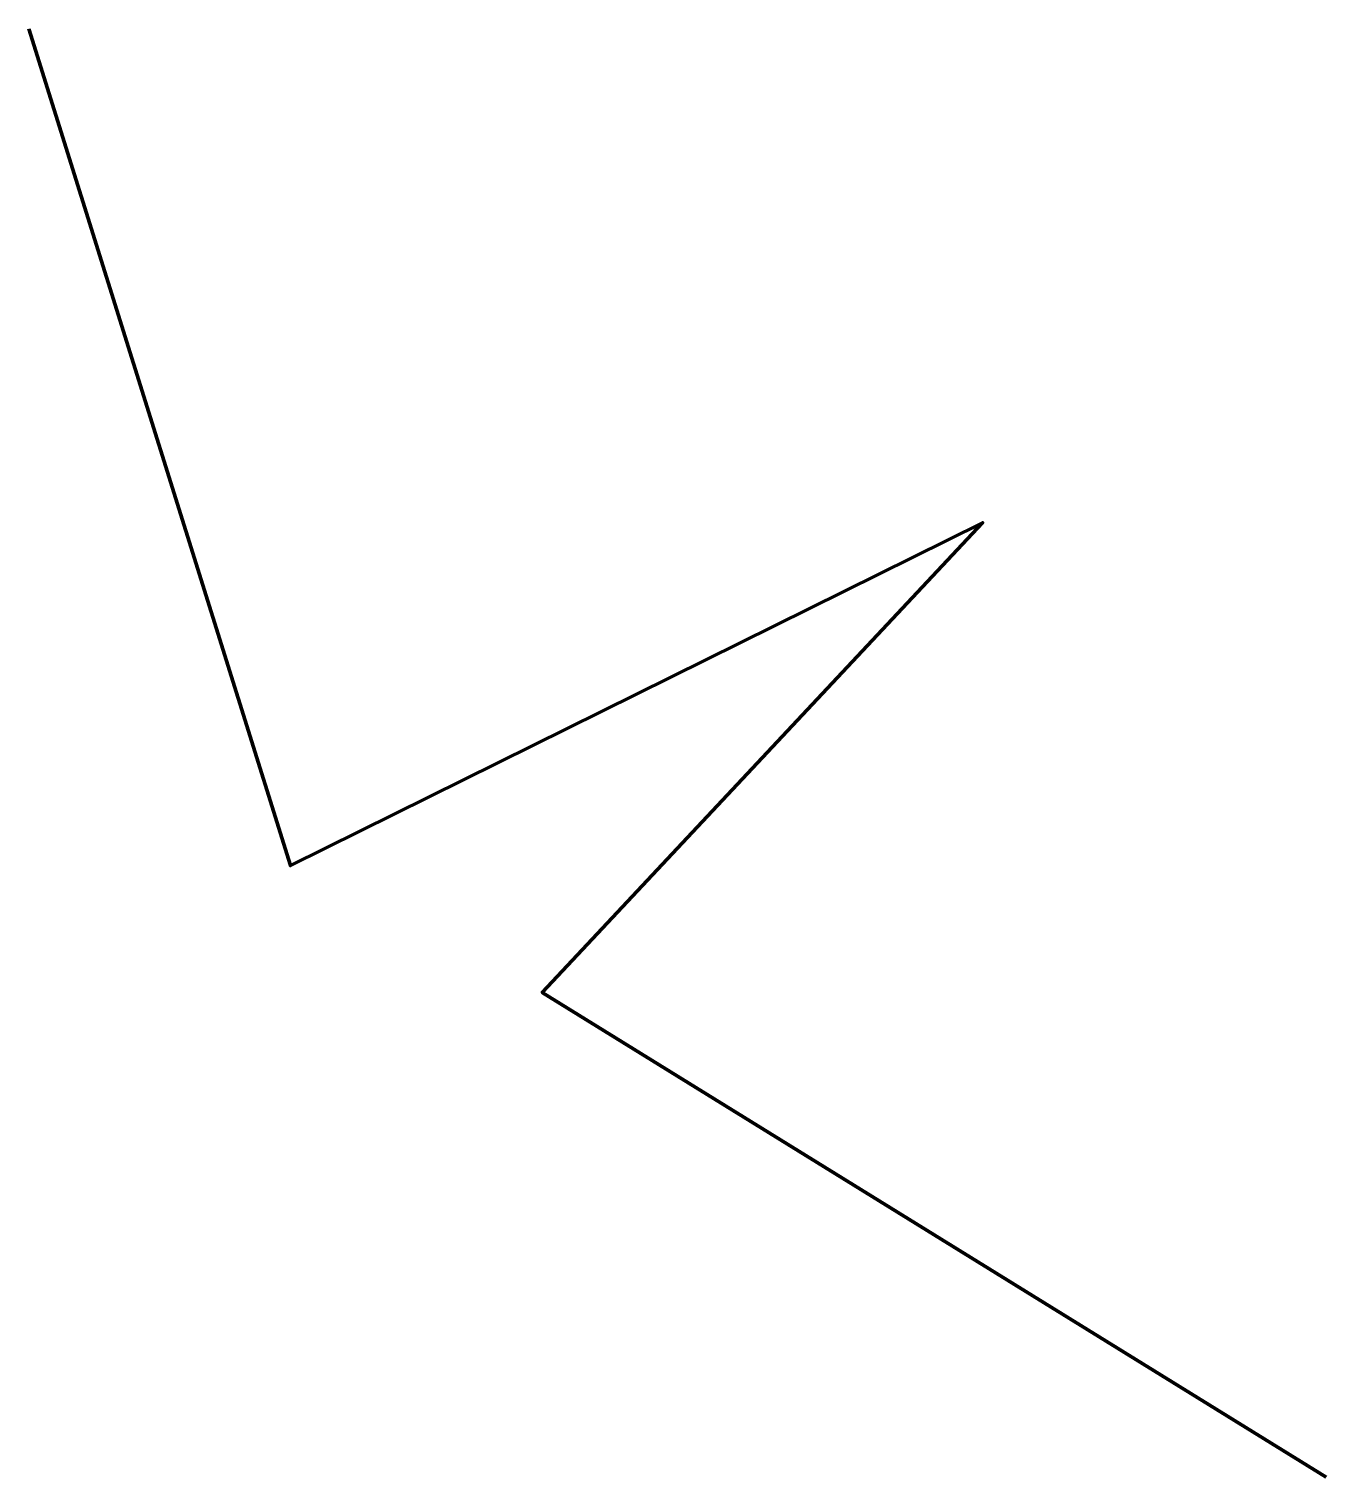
# Model space of a CAD drawing. Extents: x 1119 to 1943, y -1578 to -658.
import ezdxf

# ---------------------------------------------------------------- set-up
doc = ezdxf.new("R2010")
doc.units = 0
doc.header["$MEASUREMENT"] = 0
doc.layers.add('calvorio_path', color=7, linetype='Continuous', lineweight=0)

msp = doc.modelspace()

# ---------------------------------------------------------------- linework, layer by layer
at = {"layer": 'calvorio_path', "color": 7, "lineweight": 140}
msp.add_lwpolyline([(1118.5, -657.61), (1284.76, -1189.65), (1724.78, -971.63), (1444.89, -1270.31), (1943.16, -1578.43)], dxfattribs=at)

doc.saveas('drawing.dxf')
